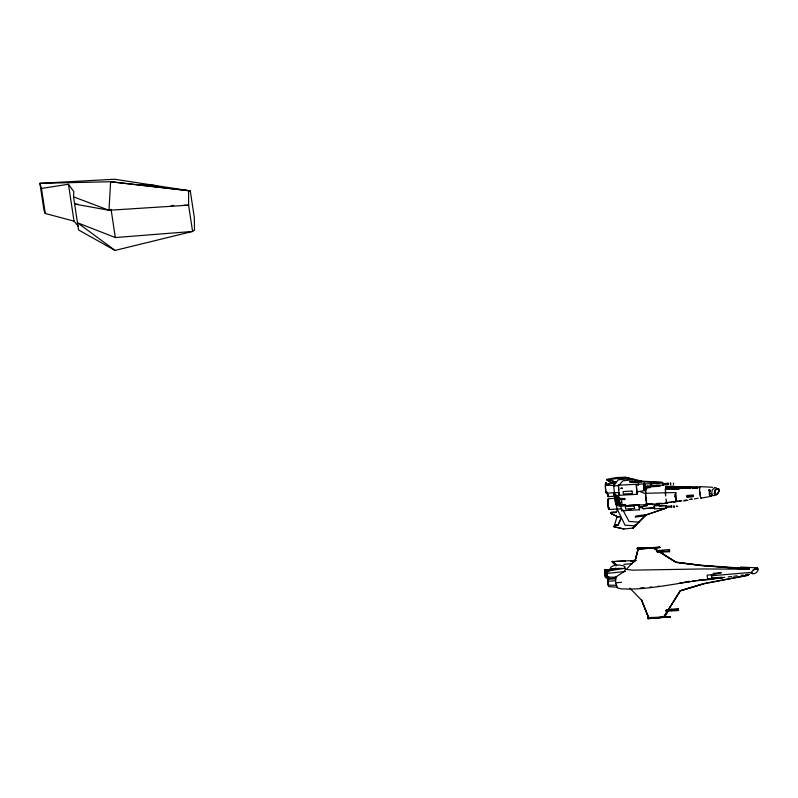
<?xml version="1.0" encoding="UTF-8"?>
<svg xmlns="http://www.w3.org/2000/svg" width="798" height="798" viewBox="0 0 798 798"><rect width="100%" height="100%" fill="white"/><g stroke="black" fill="none" stroke-linecap="round" stroke-linejoin="round"><path stroke-width="1.2" d="M618.789 489.723A5.596 0.728 86.9 0 1 618.55 486.9L618.36 485.234L636.215 484.256L636.495 484.915L638.22 484.925L638.24 484.007M645.801 489.812L645.732 490.979M699.527 488.994L699.527 489.822M645.682 494.69L645.732 493.543M665.542 493.354L665.452 493.932M613.822 484.496L613.752 485.942L618.51 485.613M636.495 484.915L636.485 485.543A5.217 0.678 86.9 0 0 637.093 491.508L637.183 492.057A20.269 2.643 86.9 0 0 636.964 494.331L619.098 495.309L618.36 484.695M710.489 493.852L709.262 494.491L709.382 493.324M714.789 491.698L714.769 494.381M665.452 493.354L665.492 492.695A18.843 2.454 86.9 0 0 665.452 493.224M613.742 485.374L613.752 485.942L618.181 479.798L628.156 478.86L628.904 478.052L627.318 478.162M636.215 484.256L636.964 494.331M645.592 494.171L645.602 495.568L645.682 494.989M646.56 488.695L646.649 487.688M675.288 496.127L675.417 497.683M665.542 487.997L665.392 489.623M665.492 488.945L665.392 490.122M699.527 488.965L699.686 487.558M617.502 498.969L617.482 499.069M617.752 500.855L617.832 501.004M617.732 500.396L617.722 500.246M617.991 502.191L617.991 502.541M666.5 507.209L671.697 507.069M668.026 483.708L668.046 482.98L668.175 483.718M668.036 484.017L668.185 484.915L668.205 484.187M671.607 506.321L671.487 507.269M673.522 483.837L673.462 483.129L673.532 484.147M673.881 506.341C673.961 503.927 674.061 509.363 674.021 506.63M674.16 506.421L674.18 506.65M676.854 506.062L677.003 506.6M654.131 548.296L658.599 551.139L656.864 551.588L657.751 552.196L669.562 551.717L669.452 549.842L667.786 549.642L657.353 550.68L657.502 551.288M669.562 551.717L669.452 549.842M675.657 494.84L675.268 496.436M675.248 494.62L675.228 495.079M675.577 494.541L675.208 494.959M637.213 491.867L644.245 490.62A4.01 0.519 86.9 0 1 644.126 483.997A4.01 0.519 86.9 0 1 645.033 488.775M645.652 490.93L645.961 488.765M666.37 488.765C665.592 486.89 671.597 486.152 668.046 487.428C663.677 489.733 669.542 485.354 668.195 487.129M666.32 488.406C665.811 490.062 671.357 485.264 670.24 487.099M646.639 488.685L646.949 487.169M699.617 488.556L699.656 487.867M73.546 196.847L73.835 191.64L68.448 184.268L41.476 188.438L39.9 183.331L114.563 179.241L190.273 190.872L194.323 217.635L194.503 230.123L192.587 231.45L115.062 250.422L78.553 229.954L73.546 196.847L108.987 210.273L188.607 205.166L192.587 231.45L115.341 237.545L77.466 222.742L115.062 250.422M614.27 526.091L614.091 526.62L614.26 526.091M635.408 559.757L638.151 548.795L635.268 559.827L626.29 569.433L632.834 570.151L702.021 568.964L749.502 569.193L745.851 568.385L701.282 565.333L675.956 562.161L659.647 551.877L657.751 552.196M690.021 488.236L685.143 487.847M689.991 487.997L690.031 487.498M644.225 490.91L644.176 490.66A4.509 0.589 86.9 0 1 644.086 483.229M645.622 493.842L645.742 493.184M665.492 492.635L665.462 492.017M668.036 483.568L668.135 484.556L667.986 483.807M671.697 507.289L671.517 507.059M676.864 505.962L676.993 506.471M676.744 501.294C675.816 499.628 675.996 501.024 676.524 500.276M676.175 500.206L676.046 500.715L675.447 497.892M665.492 487.568L665.692 486.88M667.457 487.418C663.308 487.578 675.736 484.695 674.51 487.019M680.445 488.077L675.298 487.977L675.298 487.418M675.298 487.977L675.387 487.289M676.395 487.787L677.781 487.817L676.375 487.379M675.268 487.748L680.923 487.728M685.193 487.169L682.639 487.508L684.076 487.758M684.056 487.947L682.679 487.738M685.073 488.077L685.073 487.468M685.173 488.077L685.243 487.039L686.519 486.8M699.577 487.837L699.736 487.269M640.445 491.728L642.43 492.556A70.503 42.673 47.9 0 1 644.415 493.314L675.876 492.536L675.786 495.558M646.151 504.645L619.078 506.022A55.83 31.351 51.9 0 1 615.847 504.875L614.011 493.852A20.279 2.643 86.9 0 1 614.141 492.835L619.398 492.516M675.308 496.017L675.936 499.937M607.278 576.206L604.944 576.216L604.714 569.433L605.064 573.662L605.014 570.241M616.196 578.989L607.577 578.789L607.049 571.169L624.924 568.246M607.557 576.356L607.308 578.43L606.829 571.558L608.964 571.707M616.774 585.343L608.226 585.114L608.236 579.009L614.35 578.191M654.639 507.787L643.328 508.655L641.532 506.79L641.642 507.718L643.208 508.715L654.55 507.827C651.437 502.221 667.098 505.723 654.37 505.842M666.051 505.563L659.397 505.922L666.051 505.563L666.21 508.156L645.951 514.969L632.924 528.156L646.031 514.929L666.27 508.127L666.15 506.231M714.24 493.403L715.018 490.082L717.003 488.635M714.559 494.321L714.799 492.406M714.649 494.7L714.799 492.595M676.465 500.356L676.175 500.047M676.405 487.658L677.801 487.638M685.103 487.289L685.223 487.139M690.071 487.738L690.09 487.119L689.223 487.099L690.09 487.119M701.063 497.683L700.993 498.161M675.168 494.83L675.746 492.745M647.338 503.957L646.919 504.526M654.49 508.805L654.28 506.351L654.46 508.885L666.5 508.226L666.5 507.059M668.076 483.339L662.929 483.618L662.879 484.137M671.517 506.072L666.37 506.361L666.47 507.538M667.018 502.67L667.008 502.71A16.199 2.115 86.9 0 1 666.938 503.039M610.131 570.161L616.136 568.366L610.35 568.984L610.65 567.318C614.61 564.236 620.186 564.655 624.664 566.281L625.472 569.612L623.876 571.757L615.517 577.173L615.737 582.849M647.198 504.266L646.021 503.917M698.15 486.98L697.632 487.947M699.647 487.269L699.786 487.029M659.936 547.448L637.472 547.847L637.542 549.283L659.936 547.448L637.412 548.176L637.542 549.283L637.472 547.847L637.442 548.894L659.926 547.388L638.041 548.954M667.647 502.471L667.278 503.119L661.592 503.807M668.534 502.331L671.477 502.371M749.113 574.321L746.968 575.558L704.026 583.707L680.325 590.849L668.415 609.712L666.49 609.891L665.861 610.969C670.909 608.615 664.495 618.759 661.652 617.223L648.525 617.552L641.472 599.827L648.535 617.403L647.647 618.091L648.106 618.759L670.47 616.764L648.006 618.6L647.647 618.091C648.285 616.126 647.976 620.475 648.076 617.552M675.228 496.017L676.135 499.289M676.026 499.738L675.547 495.957M685.951 486.8L675.487 486.9L671.567 489.054L673.771 487.319M689.292 487.159L698.21 487.309L675.437 486.551L670.958 489.054L674.619 486.62M698.21 487.339L696.594 487.967L680.066 487.877L678.759 488.835L671.517 488.705M635.388 559.996L638.141 549.034M633.063 528.077L623.846 528.994L614.001 526.81L616.914 517.154M665.731 486.461L666.18 486.152M709.621 496.536L710.21 496.426M665.861 610.969L676.724 610.67L678.38 610.36L678.45 608.864L668.505 609.463M678.38 610.36L678.45 608.864M696.993 487.827L696.135 487.329L695.686 488.007M699.906 486.66L711.756 487.199M711.038 495.688L709.422 495.678L711.038 495.568M616.924 516.905L620.106 516.715L621.273 517.842L618.211 524.815L621.273 517.842L620.136 516.695L616.924 516.905A1.227 1.207 62.3 0 0 616.824 516.336L610.739 513.493C609.832 510.291 623.308 513.144 610.679 512.535M618.121 524.865L617.871 525.034A18.244 18.055 62.3 0 1 614.789 524.715L614.899 524.655M668.175 484.516L651.018 486.172L651.088 484.755M647.397 486.231L646.759 487.329M649.702 487.468L647.318 487.149L647.767 486.211L658.141 485.832M711.118 575.797L751.656 572.356L752.384 570.989C761.701 561.972 758.409 576.944 750.709 573.104M647.208 504.526L665.143 503.319M717.781 493.693L719.148 491.019L718.789 488.895M663.637 616.964L667.687 610.789M668.415 609.712L680.275 590.68L704.035 583.557L746.918 575.418L748.973 574.251M663.657 617.113L667.637 610.839M668.295 609.762L680.235 590.819L704.006 583.697M641.532 506.79L639.856 507.159L639.497 509.782L621.632 510.76L622.121 510.052M666.819 502.989L667.048 502.949A17.686 2.304 86.9 0 0 667.098 502.7M717.781 493.703L716.015 495.179L714.779 494.391M615.896 512.246L617.363 510.501L617.153 508.895A5.426 0.708 86.9 0 1 616.435 505.124M617.512 508.845L617.363 510.501M639.048 504.735A5.217 0.678 86.9 0 0 639.777 507.259L639.856 507.159M659.547 552.007L675.936 562.41L701.262 565.582L749.252 569.343M621.662 510.75L620.674 505.733A20.269 2.643 86.9 0 0 620.714 505.523M619.128 485.194L622.889 480.805L632.495 479.857L633.183 479.099M648.525 617.552L641.472 599.827M676.844 501.294L675.906 497.324M639.597 521.453L638.889 522.111L629.043 521.473L622.889 510.012M714.828 495.109L713.093 495.877L712.135 494.91M715.407 490.201L715.158 490.61A13.287 7.97 -65.6 0 0 715.098 492.875A13.287 7.97 -65.6 0 0 715.756 494.59L716.065 494.6A7.451 4.469 -65.6 0 0 718.828 491.478M625.103 510.53L625.652 510.481L625.103 510.54M669.412 489.044L673.293 486.561L669.941 488.645M637.572 548.246L637.113 548.585L638.061 548.924M713.133 573.353L721.312 572.695L712.674 574.64L711.557 575.458L712.105 579.089L722.02 577.373L711.457 577.852M670.041 488.167L669.303 488.665M667.208 488.715L670.071 487.039M667.846 488.695L672.664 486.571L668.804 489.044M680.115 488.226L678.819 489.184L671.567 489.054M635.767 560.415L612.086 561.612L616.106 565.772M710.16 496.486L709.651 496.565M670.36 487.987L671.547 487.359M746.888 575.567L748.923 574.41M610.739 513.493L616.914 516.286A1.227 1.217 51.5 0 1 616.964 517.134M644.993 515.917L635.168 517.044L636.265 515.907L646.929 514.64M666.49 487.518L667.876 486.97M611.817 482.97L615.896 482.321L614.969 483.089L611.827 483.259L608.126 480.735A18.244 6.404 -0.3 0 1 611.009 480.396L615.896 482.62M669.303 502.511L668.435 502.73M670.031 502.371L669.412 502.271M674.31 501.573L673.223 502.092M674.938 501.493L673.552 502.142L674.14 501.523M681.532 500.855L673.552 502.142M697.013 488.167L692.883 488.246M670.839 502.451L671.357 502.241M671.018 502.092L673.512 501.603M622.699 568.455L618.62 568.385L615.717 569.413M663.727 616.964L670.45 616.734L660.515 617.113M638.22 484.925L639.487 484.137L659.098 483.398M620.345 504.107L619.049 504.336L620.345 504.107L620.016 501.952M673.253 486.94L674.859 486.9M680.794 500.805L678.709 501.134M670.679 486.95L669.322 486.95M624.644 510.57L624.694 510.53M714.39 487.827L712.205 490.042L711.716 493.563M613.472 485.413L606.54 485.224L606.4 484.376L611.857 482.73L607.976 479.987M709.392 493.324L710.35 493.543M696.604 488.117L696.055 488.147M643.437 505.842L646.689 505.124M639.777 507.259L646.769 505.802M708.564 496.825L700.744 498.181M607.976 480.177L608.126 480.147A18.254 6.763 -1.4 0 1 609.074 479.987M610.35 568.984L612.435 568.615M604.545 570.291L616.136 568.366M677.143 501.084L675.926 501.334M673.193 501.782L674.001 501.653M694.489 498.84L698.08 498.261M639.467 481.174L641.931 481.144L625.363 477.194L616.206 477.573L606.919 479.279L606.929 480.077L616.216 478.601L625.363 478.221L639.787 481.384L629.841 481.723L631.138 482.182L641.931 481.822L662.34 482.63L662.579 483.199M607.986 480.466L608.126 480.446A18.244 6.404 -0.3 0 1 611.009 480.097L615.896 482.321M696.185 487.468C696.794 488.905 696.365 485.693 695.806 487.897C697.701 487.059 695.178 487.768 696.305 487.458M741.023 575.348L743.227 575.009M745.442 574.67L747.656 574.341M689.302 499.478L691.676 499.129M690.21 499.458L692.285 499.159M626.48 588.994L621.123 588.864L617.133 587.797L615.737 582.859L621.562 582.301M679.726 583.049L689.891 581.592M683.198 501.004L687.906 500.346M604.954 570.271L618.62 568.385M684.504 500.256L686.639 499.967M632.156 561.702L634.59 561.373M668.704 502.401L665.801 502.76M606.819 577.064L608.954 576.784M698.2 580.395L702.958 579.787M707.726 579.178L710.11 578.879M714.878 578.271L722.02 577.373M733.831 576.246L737.153 575.827M658.23 586.221L659.168 586.111M700.036 580.126L703.646 579.697M722.529 577.612L724.793 577.343M728.205 576.924L731.616 576.515M673.492 501.792L675.387 501.573M644.585 514.88L647.018 514.6M606.769 573.463L625.433 571.448M649.662 587.228L651.936 586.969M669.412 551.119L656.864 551.588M692.494 580.994L696.804 580.505M707.237 579.298L710.828 578.909M714.419 578.52L718.01 578.131M715.068 487.678L715.886 487.797M686.908 496.546L693.352 495.867A15.022 1.955 86.9 0 0 693.472 496.575L687.068 497.493A16.369 2.135 86.9 0 1 686.908 496.546A16.369 2.135 86.9 0 1 686.759 495.458L693.253 495.069A15.022 1.955 86.9 0 0 693.352 495.867M722.35 578.171C690.32 579.557 659.308 589.054 627.208 589.133M632.924 561.293L635.138 561.084M685.382 581.702L689.412 581.313M712.674 574.64L707.138 575.149L707.417 577.572L707.766 579.318L713.372 579.258L698.001 580.555M604.685 572.505L607.168 572.286M640.305 588.026L643.856 587.737M623.856 564.316L632.455 563.647M608.625 484.566L606.4 484.376M607.956 581.303L615.238 580.764M620.026 506.082L621.822 505.244A12.09 6.793 51.9 0 0 621.851 503.079L621.612 501.523A12.09 6.793 51.9 0 0 620.884 499.049M650.619 618.081L647.647 618.091L670.45 616.814L656.824 617.702M651.238 486.76L660.175 486.251M650.969 486.162L650.839 483.638L659.048 483.289M656.056 483.897L659.387 483.718M644.245 486.411L647.767 486.211M606.41 493.264L614.171 492.655M615.049 493.224L614.201 493.274A5.985 0.778 86.9 0 0 614.55 493.204M608.186 496.615L614.959 496.246M617.682 496.526L616.914 496.565L618.031 503.907L619.817 504.286M619.807 504.725L616.804 503.468L615.547 495.189L614.181 495.269L618.709 496.954M608.305 498.7L615.158 498.321M616.804 503.468L615.438 503.538L619.358 504.655A4.17 2.334 51.9 0 0 619.687 503.019L619.158 499.658A4.17 2.334 51.9 0 0 618.26 497.513M620.674 505.733L624.255 505.533M629.014 505.274L638.54 504.745L639.497 509.782M608.914 509.503L616.904 509.064M628.994 509.673L631.437 509.543M666.49 609.891L678.28 609.303M667.517 610.58L676.943 610.101M615.727 561.423L625.462 560.914M656.874 503.468L661.253 503.259M647.517 547.817L659.946 547.288M78.364 204.338L74.633 204.059L108.987 210.273L110.613 181.744L190.273 190.872L110.613 181.744L39.9 183.331L43.95 210.093L45.277 213.495L74.024 221.126L78.364 226.303M657.761 485.982L648.964 486.311L648.016 487.019L650.3 487.309M631.817 561.403L630.799 560.894L634.5 560.765M629.841 481.872L639.787 481.533M629.841 481.723L641.931 481.673L639.787 481.384M659.108 482.95L662.609 482.87L662.34 482.221L639.467 481.064M140.508 185.166L150.004 184.956L157.046 185.764M171.291 205.535L173.764 205.485M183.66 205.276L188.607 205.166L188.567 190.931M617.243 509.034L621.871 508.805M607.039 577.273L616.744 577.114M636.166 480.755L639.787 480.705M667.886 486.96L668.704 486.95M631.537 560.595L636.106 560.565M684.445 487.279L675.327 487.239M666.31 488.675L670.909 488.705M651.188 547.717L653.233 547.727L658.709 551.278M717.013 488.625L718.759 488.875M688.165 487.079L687.118 487.069L688.215 486.83M656.594 551.099L658.599 551.139M676.355 487.558L677.751 487.578M680.923 487.688L679.497 487.438M645.692 487.668L649.921 487.748M680.415 487.847L685.163 488.216M607.837 577.762L605.473 577.692L604.824 570.75L605.293 572.036M736.624 568.555L740.155 568.655M740.494 567.059L757.492 567.837M648.485 503.907L652.684 504.146L649.552 503.907M617.443 587.198L608.764 586.63L608.006 584.904L608.016 579.398L608.505 580.764M634.699 524.984L636.026 525.074L635.258 525.782L625.073 525.254L617.253 509.234M747.088 568.934L749.312 569.104M623.597 568.485L624.754 568.585M663.058 485.513L662.879 482.98L663.098 483.768M666.37 506.361L666.49 506.9M666.45 508.216L666.35 507.199M641.343 599.956L629.822 588.156M648.555 503.937L652.794 504.386L649.632 503.997M712.474 487.279L712.385 487.269M749.502 569.193L701.252 565.393L675.986 562.221L660.564 552.386M614.679 524.665L614.829 524.695A18.244 18.055 62.3 0 0 617.822 525.064L617.861 525.054A18.254 18.085 51.5 0 1 614.869 524.675M614.111 526.75L623.986 528.914M630.799 560.894L634.33 561.902M708.893 490.541L709.013 489.683L708.804 490.451M613.991 494.012L614.211 494.112A55.83 31.351 51.9 0 1 617.522 495.718L620.884 499.049M653.183 547.977L658.599 551.408M606.929 480.077L607.986 480.765M617.183 496.526L618.27 497.513M616.375 565.423L612.086 561.612L616.056 565.662M612.704 561.213L616.664 565.233M617.941 496.994L619.577 504.156M751.656 572.356L752.763 573.523M614.699 492.645L614.64 492.575A5.426 0.708 86.9 0 1 613.861 487.169L613.822 485.932M611.827 483.269L606.54 485.224M716.045 487.997L716.025 487.957A1.446 0.828 -68.1 0 0 715.906 487.807M714.689 494.211L714.529 493.812A6.264 3.761 -65.6 0 1 714.419 493.383A6.274 3.761 -65.6 0 1 714.39 492.885M712.045 494.72L711.736 493.703M646.839 504.146L646.54 503.189M666.639 502.511L666.52 501.962M666.659 502.59L666.32 501.304M662.919 550.989L662.769 550.381L662.889 551.907M657.323 551.598L657.442 552.106M700.225 496.196L700.445 496.875M700.245 495.877L700.036 495.119M646.629 503.169L646.38 502.231M666.46 501.633L666.29 500.585M646.54 502.69L646.141 500.715M714.599 490.241L714.629 490.411A7.182 0.938 86.9 0 1 714.669 490.7L714.689 490.83A6.474 0.848 86.9 0 1 714.729 491.169L714.769 491.508M666.23 500.236L665.951 499.019M646.27 500.954L646.061 500.186M671.337 486.93L667.407 489.034M659.278 505.134L659.357 506.241M621.692 502.052L621.732 502.301M617.871 497.743L618.799 503.857M614.37 494.371L615.707 503.209M111.062 209.276L115.341 237.545M68.448 184.268L74.024 221.126M41.476 188.438L45.277 213.495M646.151 500.166L645.911 499.109M646.071 499.638L645.871 498.83M700.095 494.93L699.916 494.241M645.732 497.693L645.961 498.81M670.45 484.017L670.579 484.785L670.44 482.85L670.579 483.897M671.657 506.321L671.497 505.723L671.427 506.55M645.921 498.531L645.821 497.693M699.956 493.852L699.806 493.304M699.886 493.284L699.627 491.528M699.866 493.094L699.776 492.226M675.906 497.314L675.796 495.837M666.23 610.091L666.31 610.959M645.622 496.196L645.821 497.673M699.736 491.877L699.527 489.852M665.472 494.62L665.652 495.997M645.772 497.084L645.712 496.196M645.672 492.955L645.742 492.216M610.749 512.496L610.809 513.453M654.51 507.149L654.55 507.827M665.602 495.299L665.572 494.75M645.672 492.486L645.732 491.428M665.552 492.017L665.482 490.122M665.522 491.378L665.542 491.907M670.799 483.768L670.719 483.758M666.589 507.139L666.32 505.693L666.25 507.109M665.562 494.62L665.452 493.962M645.622 496.186L645.692 495.578M665.562 494.481L665.542 493.962M645.083 488.915L645.043 487.817A4.509 0.589 86.9 0 0 644.225 483.129M665.482 490.221L665.492 490.74M638.141 483.568L638.141 484.595M625.363 477.194L625.363 478.221M619.098 495.309A20.269 2.643 86.9 0 1 619.258 493.563M718.539 489.104A5.666 3.401 -65.6 0 1 718.838 490.092A5.666 3.401 -65.6 0 1 718.868 491.279M715.407 490.211A7.451 4.469 -65.6 0 1 718.449 488.994M606.839 491.847A5.406 0.708 86.9 0 1 605.891 491.847A5.406 0.708 86.9 0 1 605.413 484.576A5.406 0.708 86.9 0 1 606.28 483.309M606.689 492.316A5.017 0.658 86.9 0 1 605.522 488.306A5.017 0.658 86.9 0 1 606.091 483.089M646.979 504.246A4.01 0.519 86.9 0 1 646.31 504.166M608.495 494.87A4.668 0.608 86.9 0 1 607.946 496.476A4.668 0.608 86.9 0 1 607.288 492.536M608.375 495.388A4.249 0.549 86.9 0 1 607.338 492.486M608.525 495.478A3.83 0.499 86.9 0 1 608.385 494.969M647.148 503.488A4.509 0.589 86.9 0 1 646.141 503.618M609.273 507.578A5.017 0.658 86.9 0 1 608.056 505.483A5.017 0.658 86.9 0 1 608.505 499.229M609.323 507.847A5.406 0.708 86.9 0 1 608.395 508.296A5.406 0.708 86.9 0 1 607.867 501.074A5.406 0.708 86.9 0 1 608.694 499.368M606.999 479.678L607.009 479.618M622.949 499.229C620.734 501.433 621.702 496.366 622.949 499.229M625.004 499.109C623.128 501.563 623.298 496.406 625.004 499.109M617.612 499.608L617.552 499.668M617.871 501.573L617.871 501.573M710.429 491.568C708.774 494.461 708.484 489.044 710.429 491.568M709.851 490.072L710.27 490.77L709.881 489.972M617.712 498.58L618.38 498.969L617.712 498.58M617.792 499.259L618.49 499.718L617.871 499.189M617.921 500.047L618.6 500.486L618.001 499.987M618.031 500.735L618.729 501.134L618.051 500.695M618.131 501.513L618.859 501.932L618.131 501.513M618.27 502.221L618.939 502.6L618.29 502.181M625.562 477.653L626.171 478.072L625.562 477.653M621.313 488.256L620.764 488.326L621.313 488.226M622.28 488.196L621.732 488.296L622.28 488.196M711.357 496.186L710.779 496.286L711.357 496.186M622.31 504.815C622.999 506.93 624.924 503.568 622.31 504.815M624.335 504.645C625.073 506.8 626.919 503.378 624.335 504.635M671.756 609.283L671.736 610.67L671.756 609.283M633.173 527.927L633.712 527.388L633.203 527.887M757.871 569.213L753.262 569.642L757.881 569.233M631.966 491.069L623.039 491.558L623.408 494.032L632.345 493.543L631.966 491.069M634.23 506.022L625.303 506.511L625.672 508.994L634.61 508.506L634.23 506.022M652.904 504.575L648.644 503.977L652.914 504.575"/></g></svg>
